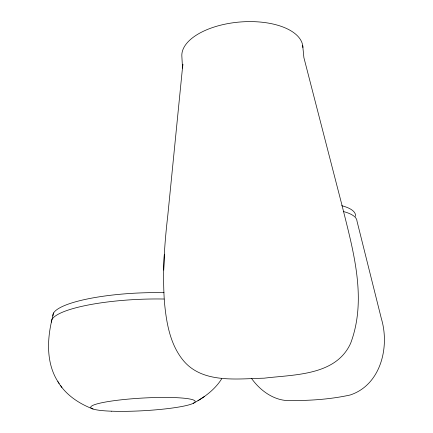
<?xml version="1.0" encoding="UTF-8"?>
<svg xmlns="http://www.w3.org/2000/svg" width="433" height="433" viewBox="0 0 433 433"><rect width="100%" height="100%" fill="white"/><g stroke="black" fill="none" stroke-linecap="round" stroke-linejoin="round"><path stroke-width="0.65" d="M182.629 67.526L182.845 64.236L167.793 215.45C164.486 244.104 162.391 273.061 164.426 301.893C166.294 321.843 169.682 343.001 182.309 359.26C201.426 384.011 236.705 378.702 264.114 378.188C294.094 374.48 335.867 375.871 350.627 343.309C367.509 298.483 352.873 249.484 341.935 205.036L303.89 57.605L302.71 45.562M164.329 254.22L163.696 270.1M51.262 322.574C46.845 342.833 46.78 365.912 59.175 383.508M53.578 312.918L51.321 322.32A88.002 18.614 -2.6 0 1 164.075 299.03M221.696 378.805C214.898 389.635 204.333 397.424 193.194 403.356M197.968 400.698L204.36 396.547M93.057 409.028C78.952 403.648 65.664 394.847 57.86 381.608M251.681 378.626C260.579 391.118 275.096 401.488 291.063 400.563C310.845 400.639 330.763 399.242 350.124 395.015C380.824 384.948 389.873 346.936 381.381 318.688L356.965 221.009A55.619 16.616 -5.3 0 0 343.548 211.569M60.674 385.641L61.914 387.427M182.51 68.176L181.892 56.826A60.69 29.698 -4.7 0 1 240.613 21.959A60.69 29.698 -4.7 0 1 302.884 47.56M52.837 315.96A86.291 18.814 -2.6 0 1 163.999 292.708M341.713 205.702A54.737 16.687 -5.3 0 1 355.515 216.403M111.519 411.198A52.317 6.343 -3.2 0 0 194.79 402.306A52.317 6.343 -3.2 0 0 122.517 399.675A52.317 6.343 -3.2 0 0 111.519 411.198"/></g></svg>
